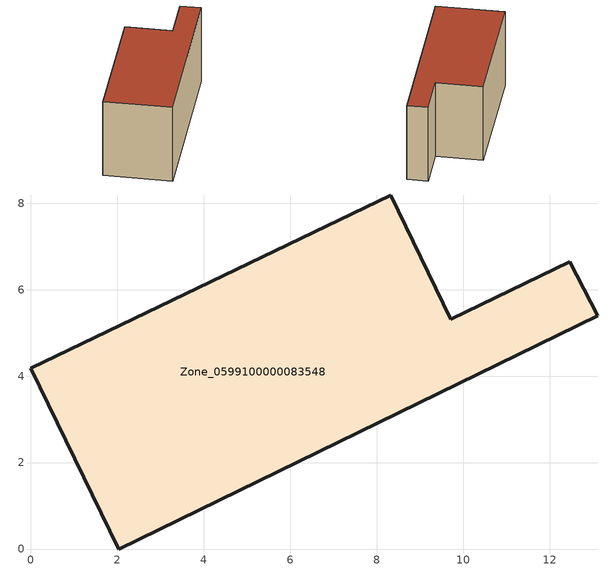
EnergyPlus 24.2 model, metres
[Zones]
Zone_0599100000083548
 floor ground (C_G): 2.03,0 0,4.18 8.32,8.19 9.71,5.32 12.47,6.65 13.11,5.39 z0
 wall outside (C_F): 2.03,0 13.11,5.39 12.47,6.65 9.71,5.32 8.32,8.19 0,4.18 2.03,0 z0:5.75
 roof outside (C_R): 0,4.18 2.03,0 13.11,5.39 12.47,6.65 9.71,5.32 8.32,8.19 z5.75
[BUILDING]
Pand.0599100000083548: North Axis=0; Terrain=City; Loads Convergence Tolerance Value=0.04; Temperature Convergence Tolerance Value=0.4; Solar Distribution=FullExterior; Maximum Number of Warmup Days=25; Minimum Number of Warmup Days=1
[Site:Location]
Rotterdam.The.Hague.AP_ZH_NLD Design_Conditions: Latitude=51.96; Longitude=4.45; Time Zone=1; Elevation=-4.5
[SITE:GROUNDTEMPERATURE:BUILDINGSURFACE]
18, 18, 18, 18, 18, 18, 18, 18, 18, 18, 18, 18
[MATERIAL] Thermal Absorptance=0.9; Solar Absorptance=0.7; Visible Absorptance=0.7
Name | Roughness | Thickness | Conductivity | Density | Specific Heat
G.TC.1946-1964 | MediumSmooth | 0.15 | 1 | 540 | 1210
F.TC.1946-1964 | Rough | 0.3 | 0.857143 | 1920 | 840
R.TC.1946-1964 | MediumRough | 0.2 | 0.235294 | 1500 | 1000
[CONSTRUCTION]
C_G: G.TC.1946-1964
C_F: F.TC.1946-1964
C_R: R.TC.1946-1964
[ZONE]
Zone_0599100000083548: Type=1; Multiplier=1; Ceiling Height=Autocalculate; Volume=Autocalculate; Floor Area=autocalculate; Part of Total Floor Area=Yes
[ZONEINFILTRATION:DESIGNFLOWRATE]
Infil_Zone_0599100000083548: Zone or ZoneList or Space or SpaceList=Zone_0599100000083548; Schedule=AlwaysOn; Design Flow Rate Calculation Method=Flow/Area; Flow Rate per Floor Area=0.003; Constant Term Coefficient=1; Temperature Term Coefficient=0; Velocity Term Coefficient=0; Velocity Squared Term Coefficient=0
[HVACTEMPLATE:ZONE:IDEALLOADSAIRSYSTEM]
Zone_0599100000083548: Maximum Heating Supply Air Temperature=50; Minimum Cooling Supply Air Temperature=13; Maximum Heating Supply Air Humidity Ratio=0.0156; Minimum Cooling Supply Air Humidity Ratio=0.0077; Heating Limit=NoLimit; Cooling Limit=NoLimit; Dehumidification Control Type=ConstantSensibleHeatRatio; Cooling Sensible Heat Ratio=0.7; Dehumidification Setpoint=60; Humidification Control Type=None; Humidification Setpoint=30; Outdoor Air Method=None; Outdoor Air Flow Rate per Person=0.00944; Outdoor Air Flow Rate per Zone Floor Area=0; Outdoor Air Flow Rate per Zone=0; Demand Controlled Ventilation Type=None; Outdoor Air Economizer Type=NoEconomizer; Heat Recovery Type=None; Sensible Heat Recovery Effectiveness=0.7; Latent Heat Recovery Effectiveness=0.65
[ZONECONTROL:THERMOSTAT]
ThermostatControl_Zone_0599100000083548: Zone or ZoneList=Zone_0599100000083548; Control Type Schedule=DualSetpointControlType; Control 1=Thermostat_Zone_0599100000083548; Temperature Difference Between Cutout And Setpoint=0
[THERMOSTATSETPOINT:DUALSETPOINT]
Thermostat_Zone_0599100000083548: Heating Setpoint Temperature Schedule=HeatingSetpoint_Zone_0599100000083548; Cooling Setpoint Temperature Schedule=CoolingSetpoint_Zone_0599100000083548
[SCHEDULE:COMPACT]
HeatingSetpoint_Zone_0599100000083548: Through: 12/31, For: AllDays, Until: 24:00, 21
CoolingSetpoint_Zone_0599100000083548: Through: 12/31, For: AllDays, Until: 24:00, 24
DualSetpointControlType: Through: 12/31, For: AllDays, Until: 24:00, 4
AlwaysOn: Through: 12/31, For: AllDays, Until: 24:00, 1
